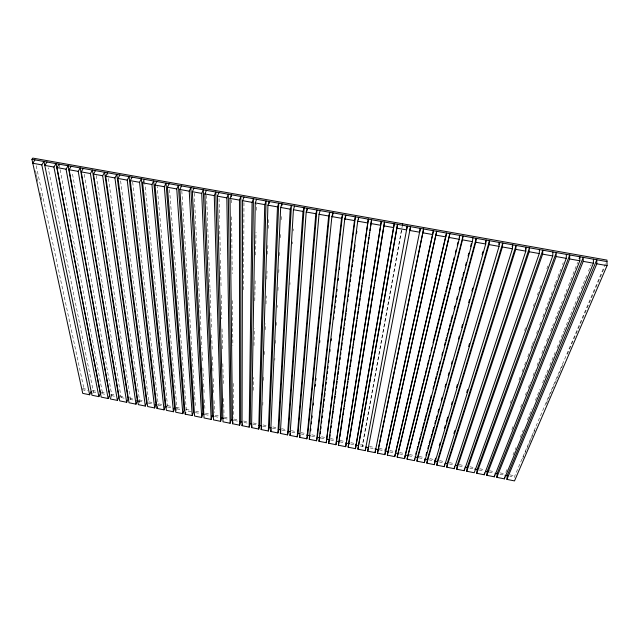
<?xml version="1.0" encoding="UTF-8"?>
<svg xmlns="http://www.w3.org/2000/svg" width="639" height="639" viewBox="0 0 639 639"><rect width="100%" height="100%" fill="white"/><g stroke="black" fill="none" stroke-linecap="round" stroke-linejoin="round"><path stroke-width="0.48" stroke-dasharray="3.19 2.4" d="M243.619 289.715L243.978 202.028M253.204 390.341L253.427 377.409M253.995 345.563L254.298 328.646M254.793 300.785L255.169 279.89M255.608 255.009L256.015 232.125M256.407 210.231L256.511 204.264M262.797 405.238L262.893 402.258M263.58 380.397L263.739 375.428M264.394 354.557L264.554 349.589M265.185 329.716L265.369 323.757M266 303.884L266.247 295.929M266.782 279.043L267.038 271.088M267.565 254.194L267.917 243.267M268.388 228.363L268.699 218.426M274.778 360.268L274.874 358.271M275.553 343.319L275.689 340.331M276.368 325.379L276.503 322.391M277.182 307.439L277.278 305.45M277.957 290.497L278.141 286.512M278.772 272.557L278.908 269.562M279.547 255.616L279.77 250.632M280.361 237.676L280.545 233.682M281.176 219.728L281.4 214.752M289.922 284.667L290.042 282.678M292.358 243.866L292.47 241.869M293.125 230.927L293.245 228.938M605.381 263.771L514.818 475.855L514.738 477.221L509.85 476.231M401.508 230.104L362.273 446.365L402.506 224.784M524.547 330.587L525.554 327.775M533.317 306.257L534.332 303.445M537.367 295.026L538.381 292.215M539.731 288.469L540.746 285.665M546.824 268.819L547.831 266.008M176.38 410.558L177.003 408.88L157.194 186.492M510.21 403.209L511.264 400.421M518.988 379.957L520.034 377.162M522.143 371.578L523.197 368.791M524.603 365.069L526.352 360.42M527.758 356.698L529.515 352.049M530.913 348.327L531.967 345.531M532.319 344.605L534.428 339.021M536.528 333.438L537.583 330.651M539.691 325.067L540.746 322.28M542.846 316.696L543.901 313.901M545.307 310.187L547.056 305.53M547.407 304.603L548.813 300.881M549.165 299.947L552.671 290.649M554.077 286.927L555.131 284.131M555.483 283.205L557.583 277.622M557.935 276.695L560.746 269.251M562.496 264.602L563.199 262.741M511.815 429.504L512.909 426.716M520.593 407.211L521.696 404.431M525.354 395.142L526.448 392.354M528.277 387.713L530.474 382.138M533.03 375.636L535.226 370.069M537.056 365.42L539.987 357.992M541.816 353.351L544.74 345.923M546.569 341.274L548.765 335.707M550.594 331.058L553.518 323.63M555.347 318.989L559.005 309.699M559.373 308.773L562.304 301.344M564.133 296.704L567.057 289.267M568.518 285.553L572.544 275.337M572.911 274.411L577.664 262.341M138.998 402.985L139.669 401.324L108.055 175.749M505.8 472.413L507.318 468.722M513.005 454.872L516.04 447.492M520.218 437.332L523.245 429.951M527.423 419.799L531.967 408.72M535.378 400.413L539.931 389.335M542.591 382.873L547.895 369.949M549.796 365.332L555.099 352.408M557 347.792L563.822 331.178M564.205 330.251L579.749 292.406M581.266 288.716L586.953 274.866M588.471 271.176L591.123 264.714M522.582 458.866L535.929 427.667M546.137 403.816L563.015 364.358M567.336 354.262L604.622 267.094M111.154 397.346L111.873 395.701L72.191 172.195M92.687 393.6L93.43 391.971L48.173 167.881M82.511 388.432L87.383 389.423M92.264 390.405L96.169 391.196M101.042 392.186L105.922 393.169M110.803 394.159L114.708 394.95M119.581 395.932L124.461 396.923M129.342 397.905L134.222 398.896M139.094 399.878L143 400.669M148.855 401.851L152.761 402.642M158.608 403.824L162.514 404.615M167.394 405.597L171.292 406.388M176.172 407.378L181.053 408.361M185.933 409.351L190.805 410.334M195.686 411.324L200.566 412.307M205.446 413.297L210.319 414.28M215.199 415.27L220.08 416.253M223.985 417.043L228.858 418.026M233.738 419.016L238.619 419.999M243.499 420.989L248.371 421.972M253.252 422.962L258.132 423.945M263.012 424.935L267.885 425.917M272.765 426.908L277.646 427.898M281.551 428.681L286.424 429.672M291.304 430.654L296.184 431.644M301.065 432.627L305.937 433.617M311.792 434.8L315.698 435.59M321.553 436.772L325.451 437.563M330.331 438.546L335.211 439.536M340.092 440.519L344.964 441.509M350.819 442.691L354.725 443.482M360.58 444.664L365.46 445.655M369.366 446.437L374.246 447.428M379.127 448.418L384.982 449.6M389.862 450.583L394.742 451.573M399.631 452.564L404.511 453.546M409.391 454.537L414.272 455.519M419.152 456.51L424.032 457.492M429.887 458.682L433.793 459.473M439.656 460.655L444.536 461.638M449.417 462.628L454.297 463.618M459.177 464.601L464.058 465.591M469.913 466.774L474.793 467.764M479.681 468.746L484.562 469.737M489.442 470.719L494.322 471.71M500.177 472.892L505.058 473.882M509.938 474.865L514.818 475.855M81.944 389.646L87.807 390.828M92.687 391.819L96.888 392.666M101.481 393.592L106.362 394.582M111.25 395.573L116.202 396.571M121.019 397.546L124.924 398.337M129.805 399.327L133.87 400.15M138.599 401.108L144.031 402.203M148.368 403.081L152.473 403.912M158.129 405.062L162.042 405.853M167.642 406.987L172.027 407.874M176.691 408.816L181.572 409.799M191.341 411.78L186.388 410.773L169.567 189.679M195.246 412.57L200.199 413.569M205.015 414.543L209.896 415.534M214.648 416.492L219.968 417.571M224.105 418.409L229.433 419.488M234.321 420.478L239.202 421.46M243.97 422.427L248.435 423.33M252.876 424.232L257.964 425.262M262.645 426.205L267.525 427.195M272.414 428.186L277.294 429.176M282.174 430.159L287.063 431.149M291.767 432.1L296.28 433.01M300.737 433.913L305.905 434.959M311.481 436.094L315.554 436.916M320.69 437.955L325.227 438.873M330.371 439.912L335.898 441.03M339.804 441.821L344.693 442.811M350.547 443.993L354.453 444.784M360.316 445.974L365.204 446.965M370.093 447.947L374.973 448.937M379.071 449.768L384.582 450.886M389.638 451.909L393.544 452.7M399.407 453.882L404.295 454.872M408.537 455.727L414.088 456.853M418.952 457.836L423.034 458.666M428.729 459.816L433.857 460.855M439.121 461.917L444.369 462.979M449.257 463.97L454.137 464.96M459.002 465.943L463.914 466.933M469.777 468.123L473.691 468.914M478.962 469.984L484.434 471.087M488.979 472.005L494.618 473.148M499.954 474.226L503.987 475.041M35.488 170.725L36.119 173.64M36.327 174.607L36.958 177.522M37.166 178.497L37.797 181.412M40.321 193.074L40.944 195.989M41.16 196.964L41.783 199.879M36.207 165.725L84.244 390.109M59.052 164.159L102.639 393.832M84.252 174.367L121.122 397.57M96.193 175.557L130.388 399.447M107.64 172.802L107.911 174.767M120.619 180.901L148.975 403.209M132.696 182.107L158.296 405.094M144.622 181.316L167.538 405.997M181.819 190.909L194.719 395.773M194.783 396.763L195.47 407.706M194.184 193.106L201.101 332.152M201.301 336.122L201.892 348.039M202.092 352.017L202.635 362.944M202.882 367.904L203.474 379.822M203.673 383.799L204.216 394.718M204.464 399.687L205.007 410.613M206.581 195.342L209.959 287.989M209.999 288.98L210.686 307.91M210.87 312.894L211.485 329.828M211.669 334.804L212.252 350.747M212.468 356.722L213.011 371.666M213.266 378.639L213.777 392.586M214.065 400.557L214.504 412.506M219.041 198.553L219.568 221.429M219.656 225.415L220.319 254.258M220.463 260.233L221.054 286.096M221.262 295.05L221.813 318.925M222.045 328.877L222.548 350.763M222.843 363.695L223.307 383.592M223.65 398.512L224.033 415.422M231.478 199.799L231.51 202.795M231.637 216.765L232.181 273.644M232.444 300.586L232.868 345.491M233.235 383.408L233.554 417.331"/><path stroke-width="0.96" d="M249.186 427.124L252.085 202.355L253.443 198.721L250.216 423.697L249.186 427.124L242.029 425.67L242.604 200.67L243.994 197.044M496.838 477.333L583.215 261.375L583.239 257.365L497.126 473.659L496.838 477.333L504.403 478.867L593.415 263.196L593.399 259.17M486.774 475.296L569.645 258.963L569.732 254.969L487.102 471.63L486.774 475.296L494.322 476.822L579.821 260.776L579.861 256.766L579.126 258.627M258.747 429.057L264.762 204.616L266.072 200.973L259.753 425.622L258.747 429.057L251.574 427.603L255.257 202.922L256.598 199.288M476.734 473.259L556.122 256.551L556.257 252.573L477.093 469.601L476.734 473.259L484.266 474.785L566.266 258.356L566.362 254.37M268.324 431.005L277.478 206.884L278.732 203.218L269.307 427.555L268.324 431.005L261.135 429.544L267.941 205.183L269.235 201.533L269.171 203.522M466.718 471.223L542.631 254.146L542.823 250.184L467.101 467.58L466.718 471.223L474.234 472.748L552.743 255.943L552.895 251.974M277.925 432.946L290.218 209.153L291.424 205.478L278.876 429.496L277.925 432.946L270.728 431.485L280.657 207.451L281.903 203.785L281.815 205.782M456.725 469.202L529.18 251.75L529.427 247.796L457.133 465.567L456.725 469.202L464.218 470.719L539.26 253.547L539.476 249.585M287.55 434.895L302.998 211.429L304.156 207.739L288.469 431.437L287.55 434.895L280.329 433.434L293.413 209.72L294.603 206.046M446.749 467.173L515.761 249.354L516.072 245.424L447.188 463.555L446.749 467.173L454.225 468.691L525.817 251.151L526.089 247.205L525.466 249.098M506.927 479.378L507.182 475.696L596.794 259.777L596.818 263.803L506.927 479.378L514.499 480.911L607.05 265.624L606.954 260.097L32.765 158.089L31.95 159.343L82.735 393.368L89.644 394.774L91.129 391.499M297.191 436.852L315.818 213.714L316.928 210.015L298.078 433.378L297.191 436.852L289.954 435.391L306.201 212.004L307.343 208.306L307.199 210.295M504.403 478.867L504.53 477.021M436.788 465.16L502.39 246.973L502.749 243.052L437.26 461.542L436.788 465.16L444.257 466.67L512.414 248.763L512.734 244.833L512.143 246.734M494.322 476.822L494.474 474.985M306.848 438.809L328.67 216.006L329.724 212.292L307.71 435.327L306.848 438.809L299.603 437.34L319.029 214.289L320.123 210.582M484.266 474.785L484.434 472.956M426.852 463.147L489.051 244.593L489.466 240.695L427.363 459.537L426.852 463.147L434.304 464.657L499.051 246.374L499.426 242.461L498.859 244.37M316.529 440.774L341.553 218.306L342.56 214.568L317.367 437.284L316.529 440.774L309.268 439.305L331.889 216.581L332.935 212.859L332.528 216.821M310.634 430.862L310.834 428.881M311.337 423.929L311.544 421.94M311.952 417.978L312.151 415.997M313.27 405.094L313.469 403.113M315.195 386.268L315.394 384.287M315.802 380.325L316.001 378.344M319.652 342.672L319.859 340.691M464.218 470.719L464.409 468.898M416.94 461.134L475.751 242.221L476.223 238.339L417.475 457.54L416.94 461.134L424.376 462.644L485.72 244.002L486.151 240.104L485.344 242.988M326.233 442.739L354.477 220.607L355.436 216.861L326.233 442.739L318.957 441.269L344.78 218.881L345.779 215.143L345.316 219.097M320.243 433.809L320.474 431.836M320.818 428.865L321.05 426.884M321.513 422.93L321.744 420.949M322.096 417.978L322.32 416.005M322.783 412.043L323.014 410.062M323.366 407.099L323.709 404.128M324.053 401.156L324.285 399.183M324.636 396.212L324.979 393.241M325.331 390.277L325.563 388.296M326.018 384.343L326.249 382.362M326.601 379.39L326.833 377.409M327.288 373.456L327.519 371.475M327.871 368.511L328.103 366.53M328.566 362.569L328.797 360.596M329.836 351.69L330.067 349.709M331.106 340.803L331.337 338.822M333.646 319.037L333.877 317.056M334.341 313.102L334.572 311.121M334.916 308.15L335.148 306.169M335.611 302.215L335.842 300.234M336.186 297.271L336.418 295.29M336.881 291.328L337.112 289.355M338.151 280.449L338.382 278.468M339.421 269.562L339.652 267.581M454.225 468.691L454.433 466.877M444.257 466.67L444.592 463.954M407.051 459.129L462.484 239.857L463.011 235.991L407.051 459.129L414.471 460.631L472.429 241.63L472.916 237.748M335.954 444.712L368.344 219.153L335.954 444.712L328.662 443.234L357.72 221.182L358.663 217.436L358.399 219.409M329.716 437.755L330.107 434.792M330.371 432.811L330.627 430.838M331.018 427.874L331.274 425.894M331.665 422.93L331.929 420.957M332.312 417.994L332.576 416.013M332.831 414.04L333.223 411.077M333.486 409.104L333.87 406.14M334.261 403.177L334.524 401.196M334.78 399.223L335.171 396.26M335.427 394.279L335.818 391.316M336.21 388.352L336.465 386.379M336.729 384.398L337.112 381.435M337.376 379.462L337.767 376.499M338.023 374.518L338.414 371.555M338.67 369.582L338.934 367.609M339.325 364.645L339.581 362.664M339.972 359.701L340.228 357.728M340.619 354.765L340.883 352.784M341.266 349.821L341.53 347.848M341.785 345.867L342.177 342.903M342.568 339.94L342.823 337.967M343.215 335.004L343.478 333.023M343.734 331.05L344.125 328.087M344.517 325.123L344.772 323.15M345.164 320.187L345.419 318.206M345.683 316.233L346.074 313.27M346.33 311.289L346.721 308.325M347.624 301.408L347.888 299.435M348.279 296.472L348.535 294.499M348.926 291.528L349.182 289.555M349.573 286.591L349.837 284.619M350.22 281.655L350.484 279.674M350.875 276.711L351.13 274.738M351.522 271.775L351.777 269.794M352.169 266.83L352.432 264.858M352.816 261.894L353.079 259.913M353.471 256.95L353.726 254.977M354.118 252.014L354.373 250.033M354.637 248.06L355.028 245.096M356.586 233.243L356.842 231.262M434.304 464.657L434.664 461.941M397.178 457.125L449.84 233.65L397.178 457.125L404.583 458.626L459.177 239.274L459.713 235.4L459.233 237.341M424.376 462.644L424.887 459.042M345.699 446.685L381.291 221.453L345.699 446.685L338.39 445.207L371.578 219.728L370.564 226.637M339.157 441.693L339.589 438.729M339.876 436.756L342.76 417.027M343.047 415.054L343.478 412.099M343.766 410.126L344.054 408.153M344.341 406.18L344.772 403.217M345.068 401.244L345.356 399.271M345.643 397.298L346.65 390.397M346.937 388.424L347.225 386.443M347.512 384.47L347.943 381.515M348.231 379.542L348.527 377.569M348.814 375.596L349.245 372.633M349.533 370.66L349.821 368.687M350.108 366.714L351.115 359.813M351.402 357.84L352.416 350.931M352.704 348.958L352.992 346.985M353.279 345.012L353.71 342.057M353.998 340.084L354.286 338.111M354.573 336.138L355.58 329.229M355.867 327.256L356.882 320.355M357.169 318.382L357.457 316.409M357.744 314.436L358.175 311.473M358.463 309.5L358.751 307.527M359.038 305.554L360.053 298.653M360.34 296.68L361.347 289.771M361.634 287.798L361.922 285.825M362.209 283.852L362.64 280.896M362.928 278.923L363.216 276.951M363.655 273.987L364.518 268.068M364.805 266.096L365.812 259.186M366.099 257.213L366.53 254.258M366.818 252.285L367.106 250.312M367.401 248.339L367.689 246.366M368.12 243.403L368.407 241.43M368.695 239.457L368.983 237.484M369.27 235.511L369.701 232.556M369.989 230.583L370.277 228.61M414.471 460.631L414.735 458.834M387.33 455.128L436.701 231.31L387.33 455.128L394.718 456.629L446.549 233.059L440.686 258.26M355.46 448.666L394.271 223.762L355.46 448.666L348.135 447.18L384.526 222.037L375.652 277.19M354.262 410.166L348.135 447.18M354.581 408.201L371.539 302.806M371.85 300.833L374.071 287.047M374.39 285.074L374.702 283.101M375.021 281.136L375.341 279.163M404.583 458.626L405.15 455.048M377.497 453.139L423.609 228.986L377.497 453.139L384.87 454.633L433.426 230.727L385.716 450.096M394.718 456.629L414.048 372.617M357.904 449.161L397.522 224.345L357.904 449.161L365.244 450.655L365.931 447.108M384.87 454.633L385.501 451.07M375.045 452.636L420.334 228.403L419.639 232.221L409.807 230.471L410.542 226.661L367.689 451.15L375.045 452.636L375.708 449.089M365.244 450.655L407.283 226.078L406.532 229.888L396.731 228.139M367.689 451.15L368.376 447.604M402.402 225.208L402.682 223.81M338.39 445.207L338.966 442.571M328.662 443.234L329.46 439.728M414.503 370.676L436.397 276.671M436.844 274.738L440.231 260.201M318.957 441.269L319.78 437.771M309.268 439.305L309.699 437.555M405.39 454.081L421.013 391.188M421.5 389.247L422.938 383.44M423.417 381.507L424.863 375.7M425.342 373.767L426.788 367.96M427.267 366.027L428.705 360.22M429.192 358.287L429.911 355.38M431.109 350.547L431.836 347.64M433.034 342.808L445.295 293.461M445.774 291.52L447.212 285.721M447.699 283.78L449.137 277.973M449.616 276.04L451.062 270.233M451.541 268.3L452.987 262.493M453.466 260.56L454.185 257.661M455.391 252.82L456.11 249.913M457.308 245.08L458.035 242.173M299.603 437.34L300.042 435.606M289.954 435.391L290.41 433.649M415.773 454.153L416.532 451.27M417.043 449.345L417.802 446.461M418.313 444.536L419.072 441.653M419.583 439.728L420.342 436.844M420.853 434.919L421.612 432.036M422.123 430.111L424.152 422.419M424.663 420.494L426.692 412.794M427.203 410.877L429.232 403.177M429.735 401.252L431.261 395.485M433.042 388.752L433.801 385.868M434.312 383.943L435.071 381.06M435.582 379.135L436.341 376.251M436.852 374.326L437.611 371.443M438.122 369.518L438.881 366.634M439.392 364.709L440.151 361.826M441.932 355.092L442.691 352.201M444.472 345.467L445.231 342.584M445.742 340.659L446.501 337.775M447.012 335.85L447.771 332.967M448.282 331.042L449.041 328.158M449.552 326.233L450.311 323.35M450.822 321.425L452.34 315.658M454.121 308.925L454.88 306.041M456.661 299.308L457.42 296.416M459.201 289.691L459.96 286.799M461.741 280.066L462.5 277.182M463.011 275.257L463.77 272.374M465.551 265.64L466.31 262.757M468.091 256.023L468.85 253.14M470.631 246.406L471.39 243.523M280.329 433.434L280.801 431.708M425.965 455.2L426.764 452.316M427.842 448.474L428.649 445.599M429.184 443.674L430.526 438.873M431.069 436.956L431.876 434.073M432.411 432.156L433.753 427.347M434.832 423.513L435.638 420.63M436.173 418.705L436.98 415.829M438.05 411.987L438.857 409.104M441.277 400.461L442.084 397.586M445.04 387.018L445.846 384.143M448.266 375.5L449.073 372.617M451.485 363.974L452.292 361.091M458.475 339.005L459.281 336.13M461.701 327.488L462.508 324.604M468.683 302.519L469.489 299.635M471.909 290.993L472.716 288.117M482.118 254.506L482.924 251.63M270.728 431.485L271.208 429.767M261.135 429.544L261.639 427.826M434.784 461.038L435.63 458.179M439.305 445.766L440.151 442.907M444.385 428.585L445.231 425.726M446.357 421.908L447.771 417.139M451.438 404.727L452.284 401.867M456.518 387.546L457.364 384.686M468.659 346.506L469.505 343.638M251.574 427.603L252.085 425.894M242.029 425.67L242.556 423.961M239.641 425.183L240.703 421.772L240.855 196.485L239.449 200.103L239.641 425.183L232.5 423.737L229.992 198.417L231.43 194.807L231.454 196.804M453.914 433.506L454.808 430.646M466.686 392.53L467.58 389.678M232.5 423.737L233.043 422.036M230.12 423.258L231.214 419.847L228.299 194.256L226.845 197.858L230.12 423.258L222.995 421.812L217.412 196.181L218.897 192.579M220.623 421.333L221.741 417.93L215.774 192.027L214.273 195.614L220.623 421.333L213.506 419.887L204.863 193.944L206.405 190.358M211.142 419.408L212.284 416.021L203.282 189.807L201.732 193.385L211.142 419.408L204.041 417.97L192.355 191.708L193.936 188.146M201.676 417.491L202.851 414.112L190.829 187.586L189.232 191.157L201.676 417.491L194.591 416.053L179.878 189.487L181.508 185.933M192.235 415.574L193.433 412.203L178.409 185.382L176.763 188.936L192.235 415.574L185.166 414.144L167.434 187.267L169.111 183.728M185.166 414.144L185.773 412.459M182.81 413.665L184.04 410.302L166.02 183.177L164.327 186.716L182.81 413.665L175.757 412.235L155.021 185.054L156.755 181.532M173.409 411.756L174.663 408.401L153.664 180.981L151.93 184.503L173.409 411.756L166.372 410.326L142.649 182.85L144.422 179.335M164.023 409.855L165.301 406.508L141.347 178.792L139.558 182.299L164.023 409.855L157.002 408.433L130.308 180.653L132.129 177.155M157.002 408.433L157.649 406.763M154.662 407.954L155.964 404.623L129.062 176.604L127.225 180.102L154.662 407.954L147.649 406.532L117.999 178.457L119.868 174.974M145.317 406.061L146.65 402.738L116.809 174.431L114.924 177.914L145.317 406.061L138.32 404.639L105.723 176.268L107.64 172.802M135.987 404.167L137.345 400.853L104.588 172.258L102.663 175.725L135.987 404.167L129.006 402.754L93.486 174.088L95.443 170.629M126.682 402.282L128.064 398.976L92.399 170.086L90.426 173.544L126.682 402.282L119.717 400.869L81.273 171.915L83.278 168.464M117.392 400.397L118.806 397.099L80.242 167.929L78.23 171.372L117.392 400.397L110.443 398.992L69.1 169.742L71.153 166.308M108.127 398.52L109.565 395.229L68.125 165.773L66.065 169.199L108.127 398.52L101.186 397.115L56.959 167.578L59.052 164.159M98.877 396.643L100.339 393.36L56.032 163.624L53.924 167.035L98.877 396.643L91.944 395.237L43.971 161.475L41.823 164.878L89.644 394.774M46.982 162.01L44.85 165.421L53.924 167.035M34.953 159.87L32.773 163.264L41.823 164.878M31.95 159.343L606.978 261.591M56.959 167.578L66.065 169.199M69.1 169.742L78.23 171.372M81.273 171.915L90.426 173.544M93.486 174.088L102.663 175.725M105.723 176.268L114.924 177.914M117.999 178.457L127.225 180.102M130.308 180.653L139.558 182.299M142.649 182.85L151.93 184.503M155.021 185.054L164.327 186.716M167.434 187.267L176.763 188.936M179.878 189.487L189.232 191.157M192.355 191.708L201.732 193.385M204.863 193.944L214.273 195.614M217.412 196.181L226.845 197.858M229.992 198.417L239.449 200.103M242.604 200.67L252.085 202.355M255.257 202.922L264.762 204.616M267.941 205.183L277.478 206.884M280.657 207.451L290.218 209.153M293.413 209.72L302.998 211.429M306.201 212.004L315.818 213.714M319.029 214.289L328.67 216.006M331.889 216.581L341.553 218.306M344.78 218.881L354.477 220.607M357.72 221.182L367.441 222.915M370.684 223.498L380.437 225.232M383.688 225.815L393.464 227.556M422.922 232.804L432.787 234.569M436.078 235.152L445.958 236.917M449.265 237.5L459.177 239.274M462.484 239.857L472.429 241.63M475.751 242.221L485.72 244.002M489.051 244.593L499.051 246.374M502.39 246.973L512.414 248.763M515.761 249.354L525.817 251.151M529.18 251.75L539.26 253.547M542.631 254.146L552.743 255.943M556.122 256.551L566.266 258.356M569.645 258.963L579.821 260.776M583.215 261.375L593.415 263.196M596.818 263.803L607.05 265.624M136.642 400.709L138.599 401.108M155.205 404.463L157.154 404.862M164.966 406.444L166.923 406.835M173.76 408.225L175.717 408.617M202.084 413.952L204.041 414.352M211.852 415.933L213.809 416.324M221.621 417.906L223.57 418.305M231.39 419.879L233.339 420.278M240.176 421.66L242.133 422.059M249.945 423.641L251.902 424.032M258.739 425.414L261.671 426.013M268.508 427.395L271.431 427.986M278.269 429.368L281.2 429.959M288.037 431.349L289.994 431.74M297.806 433.322L299.763 433.721M306.6 435.103L310.506 435.894M317.343 437.276L320.275 437.867M327.112 439.249L329.061 439.648M336.873 441.229L338.83 441.621M345.667 443.011L349.573 443.801M355.436 444.984L358.367 445.575M366.179 447.156L368.136 447.556M374.973 448.937L378.887 449.728M384.75 450.918L388.656 451.709M395.501 453.091L398.432 453.682M405.27 455.072L408.209 455.663M415.046 457.045L417.978 457.644M424.823 459.026L427.755 459.617M434.592 461.007L437.523 461.598M445.343 463.179L447.3 463.571M455.12 465.16L457.069 465.551M464.888 467.133L467.82 467.724M474.665 469.114L477.597 469.705M485.416 471.286L488.348 471.878M495.185 473.267L497.142 473.659M504.962 475.24L507.893 475.839"/></g></svg>
